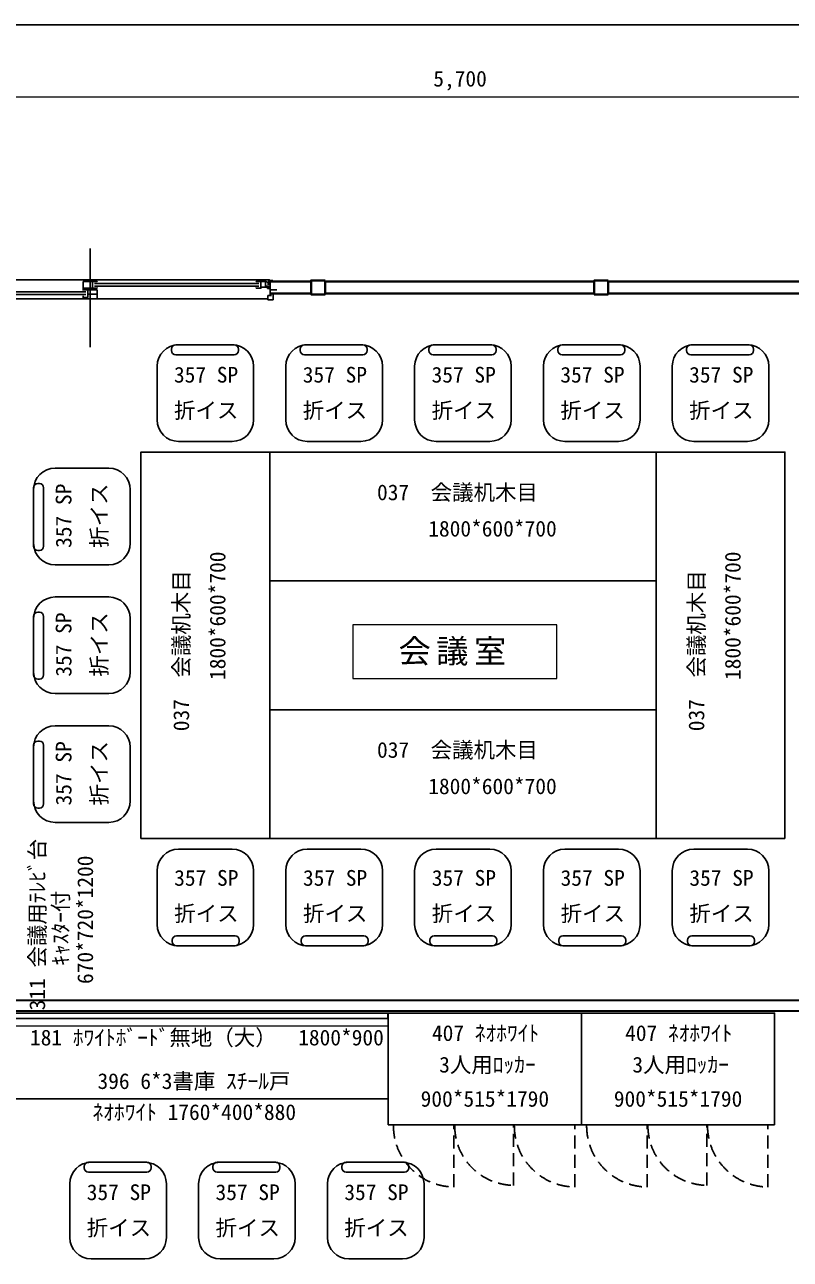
# Model space of a CAD drawing. Units: millimetres, scale not verified. Extents: x -9739 to 9926, y -7024 to 6958.
# Drawn here: x 2800 to 6367, y 1207 to 6958 of the extents above; entities that cross this region are included whole.
import ezdxf
from ezdxf.enums import TextEntityAlignment as Align

# ---------------------------------------------------------------- set-up
doc = ezdxf.new("R2010")
doc.units = ezdxf.units.MM
doc.header["$LTSCALE"] = 50
doc.linetypes.add('DASHED1', pattern=[1.8, 1.2, -0.6])
for name, color, linetype, lineweight in [('0-0', 7, 'Continuous', 25), ('0-1', 7, 'Continuous', 25), ('0-2', 4, 'Continuous', 18), ('0-4', 7, 'Continuous', 25), ('0-A', 7, 'Continuous', 18)]:
    doc.layers.add(name, color=color, linetype=linetype, lineweight=lineweight)
doc.styles.add('ＭＳ ゴシック', font='')
doc.styles.get('ＭＳ ゴシック').set_extended_font_data('MS Gothic')

msp = doc.modelspace()

# ---------------------------------------------------------------- linework, layer by layer
at = {"layer": '0-0'}
msp.add_lwpolyline([(-9739.2, 6958.36), (9922.96, 6958.36), (9922.96, -7024.08)], dxfattribs=at)
at = {"layer": '0-1'}
for p, q in [((3105.47, 5916.12), (3105.47, 5456.11)), ((3940.97, 5769.45), (2269.97, 5769.45)), ((3072.97, 5724.7), (3072.97, 5761.7)), ((3137.97, 5761.7), (3072.97, 5761.7)), ((3072.97, 5756.4), (3072.97, 5725.2)), ((3116.17, 5730.2), (3116.17, 5761.7)), ((3890.47, 5752.7), (3125.97, 5752.7)), ((3137.97, 5761.7), (3137.97, 5759.7)), ((3878.47, 5761.7), (3878.47, 5759.7)), ((3878.47, 5761.7), (3923.48, 5761.7)), ((3900.02, 5761.7), (3900.02, 5736.2)), ((3921.77, 5761.7), (3921.77, 5736.2)), ((3934.41, 5757.7), (3923.48, 5761.7)), ((3934.41, 5757.7), (3941.47, 5757.7)), ((3944.47, 5762.2), (3934.47, 5762.2)), ((3934.47, 5762.2), (3934.47, 5760.7)), ((3934.47, 5757.7), (3934.47, 5754.7)), ((3936.47, 5754.7), (3934.47, 5754.7)), ((3941.47, 5754.7), (3939.47, 5754.7)), ((3940.97, 5769.45), (3944.47, 5765.95)), ((3941.47, 5757.7), (3941.47, 5754.7)), ((3084.97, 5713.7), (2320.47, 5713.7)), ((3084.97, 5701.7), (2320.47, 5701.7)), ((3072.97, 5730.2), (3137.97, 5730.2)), ((3085.97, 5724.7), (3072.97, 5724.7)), ((3072.97, 5722.7), (3072.97, 5720.7)), ((3072.97, 5722.7), (3137.97, 5722.7)), ((3072.97, 5694.7), (3072.97, 5681.2)), ((3080.97, 5728.3), (3089.27, 5728.3)), ((3089.27, 5722.7), (3089.27, 5728.3)), ((3093.97, 5722.7), (3093.97, 5687.5)), ((3137.97, 5702.95), (3093.97, 5702.95)), ((3890.47, 5740.7), (3125.97, 5740.7)), ((3137.97, 5732.3), (3137.97, 5733.7)), ((3137.97, 5733.4), (3137.97, 5730.2)), ((3137.97, 5722.7), (3137.97, 5681.2)), ((3878.47, 5732.3), (3878.47, 5733.7)), ((3878.47, 5733.4), (3878.47, 5730.2)), ((3938.47, 5736.2), (3900.02, 5736.2)), ((3923.47, 5736.2), (3900.97, 5736.2)), ((3900.97, 5731.2), (3900.97, 5736.2)), ((3938.47, 5740.4), (3921.77, 5740.4)), ((3931.47, 5749.7), (3936.46, 5750.2)), ((3944.47, 5732.7), (3931.97, 5732.7)), ((3931.97, 5732.7), (3931.97, 5728.7)), ((3944.47, 5728.7), (3931.97, 5728.7)), ((3950.47, 5696.45), (3933.47, 5696.45)), ((3933.47, 5696.45), (3933.47, 5681.45)), ((3936.49, 5750.2), (3944.47, 5750.2)), ((3938.47, 5740.4), (3938.47, 5736.2)), ((3975.47, 5723.45), (3944.47, 5723.45)), ((3950.47, 5723.45), (3950.47, 5720.45)), ((3958.47, 5676.7), (3958.47, 5706.7)), ((3933.47, 5681.45), (2277.47, 5681.45)), ((3072.97, 5687.5), (3093.97, 5687.5)), ((3072.97, 5681.2), (3137.97, 5681.2)), ((3933.47, 5681.45), (3933.47, 5676.7)), ((3958.47, 5676.7), (3933.47, 5676.7))]:
    msp.add_line(p, q, dxfattribs=at)
at = {"layer": '0-1', "color": 2, "lineweight": 40}
for p, q in [((3944.47, 5761.7), (4134.47, 5761.7)), ((4199.47, 5761.7), (5453.47, 5761.7)), ((5518.47, 5761.7), (7576.47, 5761.7)), ((3944.47, 5706.7), (4134.47, 5706.7)), ((4199.47, 5706.7), (5453.47, 5706.7)), ((5518.47, 5706.7), (7576.47, 5706.7))]:
    msp.add_line(p, q, dxfattribs=at)
at = {"layer": '0-1', "color": 4, "lineweight": 18}
msp.add_lwpolyline([(7676.47, 6621.12), (1976.47, 6621.12), (1976.47, 6121.12)], dxfattribs=at)
at = {"layer": '0-1'}
for points in [[(3955.77, 5766.45), (3944.47, 5766.45), (3944.47, 5696.45)], [(3900.97, 5735.7), (3900.97, 5730.2), (3878.47, 5730.2)]]:
    msp.add_lwpolyline(points, dxfattribs=at)
at = {"layer": '0-1', "color": 2, "lineweight": 40}
for points in [[(4199.47, 5766.7), (4199.47, 5701.7), (4134.47, 5701.7), (4134.47, 5766.7)], [(5518.47, 5766.7), (5518.47, 5701.7), (5453.47, 5701.7), (5453.47, 5766.7)]]:
    msp.add_lwpolyline(points, close=True, dxfattribs=at)
at = {"layer": '0-1'}
msp.add_arc((3936.49, 5749.9), 0.3, 90, 95.71059, dxfattribs=at)
at = {"layer": '0-2', "color": 3, "lineweight": 35}
for p, q in [((2051.47, 2414.7), (7601.47, 2414.7)), ((2051.47, 2364.7), (7601.47, 2364.7))]:
    msp.add_line(p, q, dxfattribs=at)
at = {"layer": '0-4'}
for p, q in [((3776.02, 5467.27), (3503.75, 5467.27)), ((4376.02, 5467.27), (4103.75, 5467.27)), ((4976.02, 5467.27), (4703.75, 5467.27)), ((5576.02, 5467.27), (5303.75, 5467.27)), ((6176.02, 5467.27), (5903.75, 5467.27)), ((3483.75, 5440.7), (3483.75, 5447.27)), ((3776.02, 5420.71), (3503.75, 5420.71)), ((3796.02, 5447.27), (3796.02, 5440.7)), ((4083.75, 5440.7), (4083.75, 5447.27)), ((4376.02, 5420.71), (4103.75, 5420.71)), ((4396.02, 5447.27), (4396.02, 5440.7)), ((4683.75, 5440.7), (4683.75, 5447.27)), ((4976.02, 5420.71), (4703.75, 5420.71)), ((4996.02, 5447.27), (4996.02, 5440.7)), ((5283.75, 5440.7), (5283.75, 5447.27)), ((5576.02, 5420.71), (5303.75, 5420.71)), ((5596.02, 5447.27), (5596.02, 5440.7)), ((5883.75, 5440.7), (5883.75, 5447.27)), ((6176.02, 5420.71), (5903.75, 5420.71)), ((6196.02, 5447.27), (6196.02, 5440.7)), ((3416.99, 5117.27), (3416.99, 5367.27)), ((3866.99, 5367.27), (3866.99, 5117.27)), ((4016.99, 5117.27), (4016.99, 5367.27)), ((4466.99, 5367.27), (4466.99, 5117.27)), ((4616.99, 5117.27), (4616.99, 5367.27)), ((5066.99, 5367.27), (5066.99, 5117.27)), ((5216.99, 5117.27), (5216.99, 5367.27)), ((5666.99, 5367.27), (5666.99, 5117.27)), ((5816.99, 5117.27), (5816.99, 5367.27)), ((6266.99, 5367.27), (6266.99, 5117.27)), ((3766.99, 5017.27), (3516.99, 5017.27)), ((4366.99, 5017.27), (4116.99, 5017.27)), ((4966.99, 5017.27), (4716.99, 5017.27)), ((5566.99, 5017.27), (5316.99, 5017.27)), ((6166.99, 5017.27), (5916.99, 5017.27)), ((2941.99, 4892.27), (3191.99, 4892.27)), ((2841.99, 4801.3), (2841.99, 4529.03)), ((2861.99, 4821.3), (2868.56, 4821.3)), ((2888.56, 4801.3), (2888.56, 4529.03)), ((3291.99, 4792.27), (3291.99, 4542.27)), ((2868.56, 4509.03), (2861.99, 4509.03)), ((3191.99, 4442.27), (2941.99, 4442.27)), ((2941.99, 4292.27), (3191.99, 4292.27)), ((2841.99, 4201.3), (2841.99, 3929.03)), ((2861.99, 4221.3), (2868.56, 4221.3)), ((2888.56, 4201.3), (2888.56, 3929.03)), ((3291.99, 4192.27), (3291.99, 3942.27)), ((2868.56, 3909.03), (2861.99, 3909.03)), ((3191.99, 3842.27), (2941.99, 3842.27)), ((2941.99, 3692.27), (3191.99, 3692.27)), ((2841.99, 3601.3), (2841.99, 3329.03)), ((2861.99, 3621.3), (2868.56, 3621.3)), ((2888.56, 3601.3), (2888.56, 3329.03)), ((3291.99, 3592.27), (3291.99, 3342.27)), ((2868.56, 3309.03), (2861.99, 3309.03)), ((3191.99, 3242.27), (2941.99, 3242.27)), ((3516.99, 3117.27), (3766.99, 3117.27)), ((4116.99, 3117.27), (4366.99, 3117.27)), ((4716.99, 3117.27), (4966.99, 3117.27)), ((5316.99, 3117.27), (5566.99, 3117.27)), ((5916.99, 3117.27), (6166.99, 3117.27)), ((3416.99, 2767.27), (3416.99, 3017.27)), ((3866.99, 3017.27), (3866.99, 2767.27)), ((4016.99, 2767.27), (4016.99, 3017.27)), ((4466.99, 3017.27), (4466.99, 2767.27)), ((4616.99, 2767.27), (4616.99, 3017.27)), ((5066.99, 3017.27), (5066.99, 2767.27)), ((5216.99, 2767.27), (5216.99, 3017.27)), ((5666.99, 3017.27), (5666.99, 2767.27)), ((5816.99, 2767.27), (5816.99, 3017.27)), ((6266.99, 3017.27), (6266.99, 2767.27)), ((3507.97, 2713.84), (3780.24, 2713.84)), ((4107.96, 2713.84), (4380.24, 2713.84)), ((4707.96, 2713.84), (4980.24, 2713.84)), ((5307.96, 2713.84), (5580.24, 2713.84)), ((5907.96, 2713.84), (6180.24, 2713.84)), ((3487.97, 2687.27), (3487.97, 2693.84)), ((3507.97, 2667.27), (3780.24, 2667.27)), ((3800.24, 2693.84), (3800.24, 2687.27)), ((4087.96, 2687.27), (4087.96, 2693.84)), ((4107.96, 2667.27), (4380.24, 2667.27)), ((4400.24, 2693.84), (4400.24, 2687.27)), ((4687.96, 2687.27), (4687.96, 2693.84)), ((4707.96, 2667.27), (4980.24, 2667.27)), ((5000.24, 2693.84), (5000.24, 2687.27)), ((5287.96, 2687.27), (5287.96, 2693.84)), ((5307.96, 2667.27), (5580.24, 2667.27)), ((5600.24, 2693.84), (5600.24, 2687.27)), ((5887.96, 2687.27), (5887.96, 2693.84)), ((5907.96, 2667.27), (6180.24, 2667.27)), ((6200.24, 2693.84), (6200.24, 2687.27)), ((4493.51, 2353.97), (4493.51, 1833.97)), ((5393.51, 2353.97), (5393.51, 1833.97)), ((4493.51, 1833.97), (5393.51, 1833.97)), ((5393.51, 1833.97), (6293.51, 1833.97)), ((3077.36, 1632.34), (3077.36, 1638.9)), ((3369.63, 1658.9), (3097.36, 1658.9)), ((3369.63, 1612.34), (3097.36, 1612.34)), ((3389.63, 1638.9), (3389.63, 1632.34)), ((3677.36, 1632.34), (3677.36, 1638.9)), ((3969.63, 1658.9), (3697.36, 1658.9)), ((3969.63, 1612.34), (3697.36, 1612.34)), ((3989.63, 1638.9), (3989.63, 1632.34)), ((4277.36, 1632.34), (4277.36, 1638.9)), ((4569.63, 1658.9), (4297.36, 1658.9)), ((4569.63, 1612.34), (4297.36, 1612.34)), ((4589.63, 1638.9), (4589.63, 1632.34)), ((3010.61, 1308.9), (3010.61, 1558.9)), ((3460.61, 1558.9), (3460.61, 1308.9)), ((3610.6, 1308.9), (3610.6, 1558.9)), ((4060.61, 1558.9), (4060.61, 1308.9)), ((4210.6, 1308.9), (4210.6, 1558.9)), ((4660.6, 1558.9), (4660.6, 1308.9)), ((3360.6, 1208.9), (3110.6, 1208.9)), ((3960.6, 1208.9), (3710.6, 1208.9)), ((4560.6, 1208.9), (4310.6, 1208.9))]:
    msp.add_line(p, q, dxfattribs=at)
at = {"layer": '0-4', "color": 4, "lineweight": 18}
for p in [(4491.98, 2328.94), (2691.98, 2293.94)]:
    msp.add_line(p, (4491.98, 2293.94), dxfattribs=at)
at = {"layer": '0-4', "linetype": 'DASHED1'}
for p, q in [((4799.76, 1543.63), (4799.76, 1829.06)), ((5077.5, 1551.35), (5077.5, 1836.78)), ((5362.95, 1543.63), (5362.95, 1829.06)), ((5699.75, 1543.63), (5699.75, 1829.06)), ((5977.5, 1551.35), (5977.5, 1836.78)), ((6262.95, 1543.63), (6262.95, 1829.06))]:
    msp.add_line(p, q, dxfattribs=at)
at = {"layer": '0-4'}
for points in [[(3941.99, 3167.27), (3341.99, 3167.27), (3341.99, 4967.27), (3941.99, 4967.27)], [(3941.99, 4367.27), (3941.99, 4967.27), (5741.99, 4967.27), (5741.99, 4367.27)], [(6341.99, 3167.27), (5741.99, 3167.27), (5741.99, 4967.27), (6341.99, 4967.27)], [(3941.99, 3167.27), (3941.99, 3767.27), (5741.99, 3767.27), (5741.99, 3167.27)], [(2691.98, 2328.94), (2691.98, 2353.94), (4491.98, 2353.94), (4491.98, 2328.94)], [(2733.51, 1953.97), (2733.51, 2353.97), (4493.51, 2353.97), (4493.51, 1953.97)]]:
    msp.add_lwpolyline(points, close=True, dxfattribs=at)
for points in [[(4493.51, 2353.97), (5393.51, 2353.97), (5393.51, 1833.97)], [(5393.51, 2353.97), (6293.51, 2353.97), (6293.51, 1833.97)]]:
    msp.add_lwpolyline(points, dxfattribs=at)
for centre, radius, start, end in [((3516.99, 5367.27), 100, 90, 180), ((3503.75, 5447.27), 20, 90, 180), ((3766.99, 5367.27), 100, 0, 90), ((3776.02, 5447.27), 20, 0, 90), ((4116.99, 5367.27), 100, 90, 180), ((4103.75, 5447.27), 20, 90, 180), ((4366.99, 5367.27), 100, 0, 90), ((4376.02, 5447.27), 20, 0, 90), ((4716.99, 5367.27), 100, 90, 180), ((4703.75, 5447.27), 20, 90, 180), ((4966.99, 5367.27), 100, 0, 90), ((4976.02, 5447.27), 20, 0, 90), ((5316.99, 5367.27), 100, 90, 180), ((5303.75, 5447.27), 20, 90, 180), ((5566.99, 5367.27), 100, 0, 90), ((5576.02, 5447.27), 20, 0, 90), ((5916.99, 5367.27), 100, 90, 180), ((5903.75, 5447.27), 20, 90, 180), ((6166.99, 5367.27), 100, 0, 90), ((6176.02, 5447.27), 20, 0, 90), ((3503.75, 5440.7), 20, 180, 270), ((3776.02, 5440.7), 20, 270, 0), ((4103.75, 5440.7), 20, 180, 270), ((4376.02, 5440.7), 20, 270, 0), ((4703.75, 5440.7), 20, 180, 270), ((4976.02, 5440.7), 20, 270, 0), ((5303.75, 5440.7), 20, 180, 270), ((5576.02, 5440.7), 20, 270, 0), ((5903.75, 5440.7), 20, 180, 270), ((6176.02, 5440.7), 20, 270, 0), ((3516.99, 5117.27), 100, 180, 270), ((3766.99, 5117.27), 100, 270, 0), ((4116.99, 5117.27), 100, 180, 270), ((4366.99, 5117.27), 100, 270, 0), ((4716.99, 5117.27), 100, 180, 270), ((4966.99, 5117.27), 100, 270, 0), ((5316.99, 5117.27), 100, 180, 270), ((5566.99, 5117.27), 100, 270, 0), ((5916.99, 5117.27), 100, 180, 270), ((6166.99, 5117.27), 100, 270, 0), ((2941.99, 4792.27), 100, 90, 180), ((3191.99, 4792.27), 100, 0, 90), ((2861.99, 4801.3), 20, 90, 180), ((2868.56, 4801.3), 20, 0, 90), ((2941.99, 4542.27), 100, 180, 270), ((2861.99, 4529.03), 20, 180, 270), ((2868.56, 4529.03), 20, 270, 0), ((3191.99, 4542.27), 100, 270, 0), ((2941.99, 4192.27), 100, 90, 180), ((3191.99, 4192.27), 100, 0, 90), ((2861.99, 4201.3), 20, 90, 180), ((2868.56, 4201.3), 20, 0, 90), ((2941.99, 3942.27), 100, 180, 270), ((2861.99, 3929.03), 20, 180, 270), ((2868.56, 3929.03), 20, 270, 0), ((3191.99, 3942.27), 100, 270, 0), ((2941.99, 3592.27), 100, 90, 180), ((3191.99, 3592.27), 100, 0, 90), ((2861.99, 3601.3), 20, 90, 180), ((2868.56, 3601.3), 20, 0, 90), ((2941.99, 3342.27), 100, 180, 270), ((3191.99, 3342.27), 100, 270, 0), ((2861.99, 3329.03), 20, 180, 270), ((2868.56, 3329.03), 20, 270, 0), ((3516.99, 3017.27), 100, 90, 180), ((3766.99, 3017.27), 100, 0, 90), ((4116.99, 3017.27), 100, 90, 180), ((4366.99, 3017.27), 100, 0, 90), ((4716.99, 3017.27), 100, 90, 180), ((4966.99, 3017.27), 100, 0, 90), ((5316.99, 3017.27), 100, 90, 180), ((5566.99, 3017.27), 100, 0, 90), ((5916.99, 3017.27), 100, 90, 180), ((6166.99, 3017.27), 100, 0, 90), ((3516.99, 2767.27), 100, 180, 270), ((3766.99, 2767.27), 100, 270, 0), ((4116.99, 2767.27), 100, 180, 270), ((4366.99, 2767.27), 100, 270, 0), ((4716.99, 2767.27), 100, 180, 270), ((4966.99, 2767.27), 100, 270, 0), ((5316.99, 2767.27), 100, 180, 270), ((5566.99, 2767.27), 100, 270, 0), ((5916.99, 2767.27), 100, 180, 270), ((6166.99, 2767.27), 100, 270, 0), ((3507.97, 2693.84), 20, 90, 180), ((3780.24, 2693.84), 20, 0, 90), ((4107.96, 2693.84), 20, 90, 180), ((4380.24, 2693.84), 20, 0, 90), ((4707.96, 2693.84), 20, 90, 180), ((4980.24, 2693.84), 20, 0, 90), ((5307.96, 2693.84), 20, 90, 180), ((5580.24, 2693.84), 20, 0, 90), ((5907.96, 2693.84), 20, 90, 180), ((6180.24, 2693.84), 20, 0, 90), ((3507.97, 2687.27), 20, 180, 270), ((3780.24, 2687.27), 20, 270, 0), ((4107.96, 2687.27), 20, 180, 270), ((4380.24, 2687.27), 20, 270, 0), ((4707.96, 2687.27), 20, 180, 270), ((4980.24, 2687.27), 20, 270, 0), ((5307.96, 2687.27), 20, 180, 270), ((5580.24, 2687.27), 20, 270, 0), ((5907.96, 2687.27), 20, 180, 270), ((6180.24, 2687.27), 20, 270, 0), ((3110.6, 1558.9), 100, 90, 180), ((3097.36, 1638.9), 20, 90, 180), ((3097.36, 1632.34), 20, 180, 270), ((3360.6, 1558.9), 100, 0, 90), ((3369.63, 1638.9), 20, 0, 90), ((3369.63, 1632.34), 20, 270, 0), ((3710.6, 1558.9), 100, 90, 180), ((3697.36, 1638.9), 20, 90, 180), ((3697.36, 1632.34), 20, 180, 270), ((3960.6, 1558.9), 100, 0, 90), ((3969.63, 1638.9), 20, 0, 90), ((3969.63, 1632.34), 20, 270, 0), ((4310.6, 1558.9), 100, 90, 180), ((4297.36, 1638.9), 20, 90, 180), ((4297.36, 1632.34), 20, 180, 270), ((4560.6, 1558.9), 100, 0, 90), ((4569.63, 1638.9), 20, 0, 90), ((4569.63, 1632.34), 20, 270, 0), ((3110.6, 1308.9), 100, 180, 270), ((3360.6, 1308.9), 100, 270, 0), ((3710.6, 1308.9), 100, 180, 270), ((3960.6, 1308.9), 100, 270, 0), ((4310.6, 1308.9), 100, 180, 270), ((4560.6, 1308.9), 100, 270, 0)]:
    msp.add_arc(centre, radius, start, end, dxfattribs=at)
at = {"layer": '0-4', "linetype": 'DASHED1'}
for centre, radius, end in [((4803.61, 1829.06), 285.46, 269.22572), ((5081.35, 1829.06), 277.74, 269.20427), ((5366.81, 1829.06), 285.46, 269.22577), ((5703.61, 1829.06), 285.46, 269.22572), ((5981.35, 1829.06), 277.74, 269.20427), ((6266.81, 1829.06), 285.46, 269.22577)]:
    msp.add_arc(centre, radius, 180, end, dxfattribs=at)
at = {"layer": '0-A', "color": 4}
msp.add_lwpolyline([(4328.67, 3911.78), (5278.67, 3911.78), (5278.67, 4161.78), (4328.67, 4161.78)], close=True, dxfattribs=at)

# ---------------------------------------------------------------- texts
at = {"layer": '0-1', "color": 4, "style": 'ＭＳ ゴシック'}
msp.add_text('5,700', height=73.31, dxfattribs=at).set_placement((4703.81, 6648.2), align=Align.BOTTOM_LEFT)
at = {"layer": '0-4', "color": 4, "style": 'ＭＳ ゴシック'}
for s, p in [('357 SP', (3495.77, 5269.01)), ('357 SP', (4095.77, 5269.01)), ('357 SP', (4695.77, 5269.01)), ('357 SP', (5295.77, 5269.01)), ('357 SP', (5895.77, 5269.01)), ('折イス', (3495.77, 5103.08)), ('折イス', (4095.77, 5103.08)), ('折イス', (4695.77, 5103.08)), ('折イス', (5295.77, 5103.08)), ('折イス', (5895.77, 5103.08)), ('037\u3000会議机木目', (4441.75, 4721.15)), ('1800*600*700', (4680.35, 4551.82)), ('037\u3000会議机木目', (4441.75, 3521.15)), ('1800*600*700', (4680.35, 3351.82)), ('357 SP', (3496.81, 2924.94)), ('357 SP', (4096.81, 2924.94)), ('357 SP', (4696.8, 2924.94)), ('357 SP', (5296.8, 2924.94)), ('357 SP', (5896.8, 2924.94)), ('折イス', (3496.81, 2759)), ('折イス', (4096.81, 2759)), ('折イス', (4696.8, 2759)), ('折イス', (5296.8, 2759)), ('折イス', (5896.8, 2759)), ('407 ﾈｵﾎﾜｲﾄ', (4697.56, 2202.05)), ('407 ﾈｵﾎﾜｲﾄ', (5597.56, 2202.05)), ('181 ﾎﾜｲﾄﾎﾞｰﾄﾞ無地（大）\u30001800*900', (2825.05, 2181.21)), ('3人用ﾛｯｶｰ', (4731.21, 2054.83)), ('3人用ﾛｯｶｰ', (5631.21, 2054.83)), ('396 6*3書庫 ｽﾁｰﾙ戸', (3139.5, 1978.32)), ('900*515*1790', (4644.9, 1895.66)), ('900*515*1790', (5544.9, 1895.66)), ('ﾈｵﾎﾜｲﾄ 1760*400*880', (3116.23, 1833.84)), ('357 SP', (3089.39, 1460.65)), ('357 SP', (3689.39, 1460.65)), ('357 SP', (4289.39, 1460.65)), ('折イス', (3089.39, 1294.71)), ('折イス', (3689.39, 1294.71)), ('折イス', (4289.39, 1294.71))]:
    msp.add_text(s, height=73.31, dxfattribs=at).set_placement(p, align=Align.BOTTOM_LEFT)
for s, p in [('357 SP', (3040.25, 4521.05)), ('折イス', (3206.19, 4521.05)), ('1800*600*700', (3757.45, 3905.63)), ('1800*600*700', (6157.45, 3905.63)), ('037\u3000会議机木目', (3588.11, 3667.03)), ('037\u3000会議机木目', (5988.11, 3667.03)), ('357 SP', (3040.25, 3921.05)), ('折イス', (3206.19, 3921.05)), ('357 SP', (3040.25, 3321.05)), ('折イス', (3206.19, 3321.05)), ('311 会議用ﾃﾚﾋﾞ台', (2917.4, 2366.37)), ('670*720*1200', (3140.77, 2489.28)), ('ｷｬｽﾀｰ付', (3026.22, 2574.19))]:
    msp.add_text(s, height=73.31, rotation=90, dxfattribs=at).set_placement(p, align=Align.BOTTOM_LEFT)
at = {"layer": '0-A', "insert": (4542.08, 3971.95), "char_height": 110, "attachment_point": 7, "style": 'ＭＳ ゴシック'}
msp.add_mtext('\\T1.17;会議室', dxfattribs=at)

doc.saveas('drawing.dxf')
